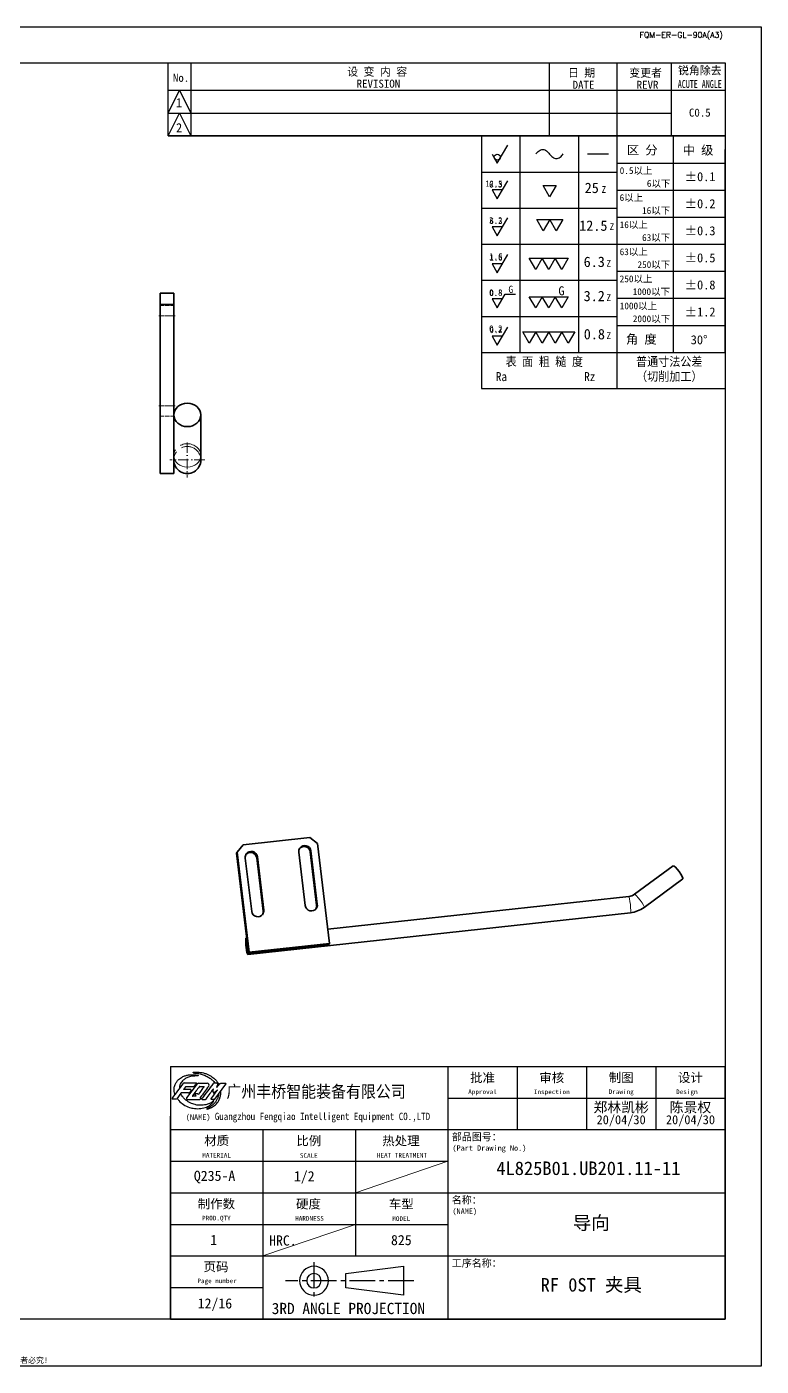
# Model space of a CAD drawing. Header units: millimetres. Extents: x -162325 to -83245, y 277409 to 326486.
# Drawn here: x -152029 to -151704, y 301268 to 301862 of the extents above; entities that cross this region are included whole.
import ezdxf
from ezdxf.enums import TextEntityAlignment as Align

# ---------------------------------------------------------------- set-up
doc = ezdxf.new("R2010")
doc.units = ezdxf.units.MM
for name, pattern in [('CENTER2', [28.575, 19.05, -3.175, 3.175, -3.175]), ('DASHDOT', [18.5, 12, -3, 0.5, -3]), ('DASHED', [15, 12, -3]), ('DASHED2', [9.525, 6.35, -3.175])]:
    doc.linetypes.add(name, pattern=pattern)
doc.layers.add('MARK', color=7, linetype='Continuous')
for name, color, linetype, lineweight in [('中心线', 2, 'CENTER2', 13), ('尺寸线', 3, 'Continuous', 13), ('文字', 1, 'Continuous', 13), ('细实线', 4, 'Continuous', 25), ('虚线', 2, 'DASHED2', 25)]:
    doc.layers.add(name, color=color, linetype=linetype, lineweight=lineweight)
doc.styles.add('CH-1', font='')
doc.styles.add('MX_NOTE_STANDARD', font='txt.shx', dxfattribs={"bigfont": 'extfont.shx'})
doc.styles.get("Standard").update_dxf_attribs({"font": 'txt', "bigfont": 'gbcbig.shx'})
doc.styles.get('CH-1').set_extended_font_data('SimSun')

# ---------------------------------------------------------------- blocks, each defined once
blk = doc.blocks.new('A$C2CD672AE')
for p, q in [((-218.5, -289), (-218.5, 8)), ((-218.5, 8), (201.5, 8)), ((201.5, 8), (201.5, -289)), ((-193.5, 0), (193.5, 0)), ((-193.5, -278.55), (-193.5, 0)), ((69.95, -16.21), (69.95, 0)), ((69.95, 0), (181.5, 0)), ((69.95, 0), (181.5, 0)), ((69.95, 0), (181.5, 0)), ((69.95, 0), (181.5, 0)), ((75.02, 0), (75.02, -16.21)), ((154.5, 0), (154.5, -16.21)), ((154.5, 0), (154.5, -16.21)), ((154.5, 0), (154.5, -16.21)), ((154.5, 0), (154.5, -16.21)), ((154.5, 0), (154.5, -16.21)), ((169.5, 0), (169.5, -16.21)), ((169.5, 0), (169.5, -16.21)), ((169.5, 0), (169.5, -16.21)), ((169.5, 0), (169.5, -16.21)), ((169.5, 0), (169.5, -16.21)), ((181.5, 0), (181.5, -16.21)), ((181.5, 0), (181.5, -16.21)), ((181.5, 0), (181.5, -16.21)), ((181.5, 0), (181.5, -16.21)), ((181.5, 0), (181.5, -16.21)), ((193.5, 0), (193.5, -278.55)), ((69.95, -11.14), (72.49, -6.07)), ((69.95, -6.07), (181.5, -6.07)), ((69.95, -6.07), (181.5, -6.07)), ((69.95, -6.07), (181.5, -6.07)), ((69.95, -6.07), (181.5, -6.07)), ((72.49, -6.07), (75.02, -11.14)), ((181.5, -6.07), (193.5, -6.07)), ((181.5, -6.07), (193.5, -6.07)), ((181.5, -6.07), (193.5, -6.07)), ((181.5, -6.07), (193.5, -6.07)), ((69.95, -16.21), (72.49, -11.14)), ((69.95, -11.14), (181.5, -11.14)), ((69.95, -11.14), (181.5, -11.14)), ((69.95, -11.14), (181.5, -11.14)), ((69.95, -11.14), (181.5, -11.14)), ((72.49, -11.14), (75.02, -16.21)), ((69.95, -16.21), (193.5, -16.21)), ((193.5, -16.21), (69.95, -16.21)), ((69.95, -16.21), (193.5, -16.21)), ((193.5, -278.55), (-193.5, -278.55)), ((201.5, -289), (-218.5, -289))]:
    blk.add_line(p, q)
at = {"style": 'CH-1'}
for s, height, p in [('No.', 1.775, (72.85, -3.33)), ('设 变 内 容', 1.775, (116.34, -1.91)), ('日 期', 1.775, (161.67, -2.16)), ('变更者', 1.775, (175.88, -2.16)), ('锐角除去', 1.775, (187.88, -1.63)), ('REVISION', 1.775, (116.61, -4.62)), ('DATE', 1.775, (162.09, -4.87)), ('REVR', 1.775, (176.3, -4.87)), ('1', 2.03, (72.4, -8.84)), ('C0.5', 1.775, (187.88, -11.03)), ('2', 2.03, (72.4, -14.39))]:
    blk.add_text(s, height=height, dxfattribs=at).set_placement(p, align=Align.MIDDLE)
at = {"style": 'CH-1', "width": 0.7}
blk.add_text('ACUTE ANGLE', height=1.7746, dxfattribs=at).set_placement((187.88, -4.69), align=Align.MIDDLE)
at = {"char_height": 1.25}
for s, insert, width, attachment_point in [('{\\Ftxt,@extfont2|c134;FQM-ER-GL-90A(A3)}', (183.75, 6), 39, 5), ('{\\fSimSun|b1|i0|c134|p2;此设计产权为广州丰桥智能装备有限公司所有，未经书面授权严禁用复制、拍照等方式向第三方泄露，违者必究!}', (0, -288.5), 387, 8)]:
    blk.add_mtext(s, dxfattribs=dict(at, insert=insert, width=width, attachment_point=attachment_point))
blk = doc.blocks.new('A$C32AF00EF')
for p, q in [((0, 0), (2.89, 5)), ((-1.44, 2.5), (0, 0))]:
    blk.add_line(p, q)
blk.add_circle((0, 1.67), 0.833)
blk = doc.blocks.new('A$C553B2148')
for p, q in [((1.44, 0), (-1.44, 0)), ((-1.44, 0), (0, -2.5)), ((0, -2.5), (2.89, 2.5))]:
    blk.add_line(p, q)
at = {"style": 'MX_NOTE_STANDARD'}
blk.add_attdef('12.5', text='', height=1.75, dxfattribs=at).set_placement((1.44, 0.28), align=Align.BOTTOM_RIGHT)
blk = doc.blocks.new('A$C1377093C')
for p, q in [((0, 0), (-1.44, 2.5)), ((-1.44, 2.5), (1.44, 2.5)), ((1.44, 2.5), (0, 0))]:
    blk.add_line(p, q)
blk = doc.blocks.new('A$C6D2D6B6B')
for p, q in [((0, 0), (-1.44, 2.5)), ((-1.44, 2.5), (1.44, 2.5)), ((1.44, 2.5), (0, 0)), ((1.44, 2.5), (4.33, 2.5)), ((2.89, 0), (1.44, 2.5)), ((4.33, 2.5), (2.89, 0))]:
    blk.add_line(p, q)
blk = doc.blocks.new('A$C62DD302B')
for p, q in [((-2.89, 0), (-4.33, 2.5)), ((-4.33, 2.5), (-1.44, 2.5)), ((-1.44, 2.5), (-2.89, 0)), ((-1.44, 2.5), (1.44, 2.5)), ((0, 0), (-1.44, 2.5)), ((1.44, 2.5), (0, 0)), ((2.89, 0), (1.44, 2.5)), ((1.44, 2.5), (4.33, 2.5)), ((4.33, 2.5), (2.89, 0))]:
    blk.add_line(p, q)
blk = doc.blocks.new('A$C077E39D2')
for p, q in [((-4.33, -2.5), (-5.77, 0)), ((-5.77, 0), (-2.89, 0)), ((-2.89, 0), (-4.33, -2.5)), ((-2.89, 0), (0, 0)), ((-1.44, -2.5), (-2.89, 0)), ((0, 0), (-1.44, -2.5)), ((1.44, -2.5), (0, 0)), ((0, 0), (2.89, 0)), ((2.89, 0), (1.44, -2.5)), ((4.33, -2.5), (2.89, 0)), ((2.89, 0), (5.77, 0)), ((5.77, 0), (4.33, -2.5))]:
    blk.add_line(p, q)
blk = doc.blocks.new('A$C09D43E00')
for p, q in [((0, 0), (1.78, 3.08)), ((1.78, 3.08), (4.07, 3.08)), ((1.15, 2), (-1.15, 2)), ((-1.15, 2), (0, 0))]:
    blk.add_line(p, q)
at = {"style": 'MX_NOTE_STANDARD'}
blk.add_attdef('12.5', text='', height=1.4, dxfattribs=at).set_placement((1.15, 2.22), align=Align.BOTTOM_RIGHT)
at = {"layer": '细实线', "color": 0, "style": 'CH-1'}
blk.add_text('G', height=1.6, dxfattribs=at).set_placement((2.47, 3.33))
blk = doc.blocks.new('A$C339E5D7D')
for p, q in [((-2.89, 0), (-4.33, 2.5)), ((-4.33, 2.5), (-1.44, 2.5)), ((-1.44, 2.5), (-2.89, 0)), ((-1.44, 2.5), (1.44, 2.5)), ((0, 0), (-1.44, 2.5)), ((1.44, 2.5), (0, 0)), ((2.89, 0), (1.44, 2.5)), ((1.44, 2.5), (4.33, 2.5)), ((4.33, 2.5), (2.89, 0))]:
    blk.add_line(p, q)
at = {"layer": '细实线', "color": 0, "style": 'CH-1'}
blk.add_text('G', height=2, dxfattribs=at).set_placement((2.13, 2.81))
blk = doc.blocks.new('54')
for p, q in [((5360.79, 6053.19), (5468.79, 6053.19)), ((5468.79, 6047.19), (5468.79, 5957.19)), ((5468.79, 6047.19), (5468.79, 5957.19)), ((5468.79, 5957.19), (5468.79, 6047.19)), ((5468.79, 6047.19), (5468.79, 5957.19)), ((5468.79, 6047.19), (5468.79, 5957.19)), ((5468.79, 6047.19), (5468.79, 5957.19)), ((5468.79, 6047.19), (5468.79, 5957.19)), ((5468.79, 6047.19), (5468.79, 5957.19)), ((5468.79, 6047.19), (5468.79, 5957.19)), ((5468.79, 5957.19), (5468.79, 6047.19)), ((5468.79, 6047.19), (5468.79, 5957.19)), ((5468.79, 6047.19), (5468.79, 5957.19)), ((5468.79, 6047.19), (5468.79, 5957.19)), ((5468.79, 6047.19), (5468.79, 5957.19))]:
    blk.add_line(p, q)
at = {"layer": '细实线', "color": 0, "linetype": 'Continuous'}
for p, q in [((5360.79, 6053.19), (5360.79, 5941.19)), ((5377.79, 6053.19), (5377.79, 5957.19)), ((5403.79, 6053.19), (5403.79, 5957.19)), ((5420.79, 6053.19), (5420.79, 5941.19)), ((5445.79, 6053.19), (5445.79, 5957.19)), ((5468.79, 6053.19), (5468.79, 5941.19)), ((5468.79, 6047.19), (5468.79, 5957.19)), ((5468.79, 6047.19), (5468.79, 5957.19)), ((5468.79, 6047.19), (5468.79, 5957.19)), ((5407.7, 6045.29), (5417.04, 6045.29)), ((5420.79, 6041.19), (5468.79, 6041.19)), ((5360.79, 6037.19), (5420.79, 6037.19)), ((5420.79, 6029.19), (5468.79, 6029.19)), ((5360.79, 6021.19), (5420.79, 6021.19)), ((5420.79, 6017.19), (5468.79, 6017.19)), ((5360.79, 6005.19), (5420.79, 6005.19)), ((5420.79, 6005.19), (5468.79, 6005.19)), ((5360.79, 5989.19), (5420.79, 5989.19)), ((5420.79, 5993.19), (5468.79, 5993.19)), ((5420.79, 5981.19), (5468.79, 5981.19)), ((5360.79, 5973.19), (5420.79, 5973.19)), ((5420.79, 5969.19), (5468.79, 5969.19)), ((5360.79, 5957.19), (5468.79, 5957.19)), ((5360.79, 5957.19), (5468.79, 5957.19)), ((5360.79, 5941.19), (5468.79, 5941.19))]:
    blk.add_line(p, q, dxfattribs=at)
at = {"layer": '细实线', "color": 0, "linetype": 'Continuous', "start_tangent": (0.606347, 0.7952), "end_tangent": (0.584547, 0.81136)}
blk.add_spline([(5384.88, 6045.23), (5386.3, 6046.61), (5387.98, 6047.24), (5389.51, 6046.59), (5390.93, 6045.19), (5392.37, 6043.78), (5393.91, 6043.13), (5395.61, 6043.82), (5397.01, 6045.27)], degree=3, dxfattribs=at)
for name, p, xscale, yscale, zscale in [('A$C32AF00EF', (5367.73, 6041.13), 1.600000000000364, 1.600000000000364, 1.600000000000364), ('A$C1377093C', (5390.94, 6026.26), 2, 2, 2), ('A$C6D2D6B6B', (5388.15, 6011.08), 2, 2, 2), ('A$C62DD302B', (5390.57, 5993.94), 2, 2, 2), ('A$C077E39D2', (5390.57, 5966.26), 2, 2, 2)]:
    blk.add_blockref(name, p, dxfattribs=dict(xscale=xscale, yscale=yscale, zscale=zscale))
ref = blk.add_blockref('A$C553B2148', (5367.73, 6029.35), dxfattribs=dict(xscale=1.600000000000364, yscale=1.600000000000364, zscale=1.600000000000364))
ref.add_attrib('12.5', '12.5', dxfattribs={"height": 2.8, "style": 'CH-1'}).set_placement((5370.04, 6029.8), align=Align.BOTTOM_RIGHT)
ref = blk.add_blockref('A$C553B2148', (5367.73, 6012.86), dxfattribs=dict(xscale=1.600000000000364, yscale=1.600000000000364, zscale=1.600000000000364))
ref.add_attrib('12.5', '6.3', dxfattribs={"height": 2.8, "style": 'CH-1'}).set_placement((5370.04, 6013.31), align=Align.BOTTOM_RIGHT)
ref = blk.add_blockref('A$C553B2148', (5367.73, 5996.56), dxfattribs=dict(xscale=1.600000000000364, yscale=1.600000000000364, zscale=1.600000000000364))
ref.add_attrib('12.5', '1.6', dxfattribs={"height": 2.8, "style": 'CH-1'}).set_placement((5370.04, 5997.01), align=Align.BOTTOM_RIGHT)
at = {"lineweight": 35}
ref = blk.add_blockref('A$C09D43E00', (5367.73, 5976.92), dxfattribs=dict(at, xscale=2, yscale=2, zscale=2))
ref.add_attrib('12.5', '0.8', dxfattribs={"height": 2.8, "style": 'CH-1'}).set_placement((5370.04, 5981.37), align=Align.BOTTOM_RIGHT)
at = {"lineweight": 35, "xscale": 2, "yscale": 2, "zscale": 2}
blk.add_blockref('A$C339E5D7D', (5390.57, 5976.92), dxfattribs=at)
ref = blk.add_blockref('A$C553B2148', (5367.73, 5964.47), dxfattribs=dict(xscale=1.600000000000364, yscale=1.600000000000364, zscale=1.600000000000364))
ref.add_attrib('12.5', '0.2', dxfattribs={"height": 2.8, "style": 'CH-1'}).set_placement((5370.04, 5964.92), align=Align.BOTTOM_RIGHT)
at = {"style": 'CH-1', "width": 0.9}
for s, p in [('表 面 粗 糙 度', (5388.59, 5953.25)), ('普通寸法公差', (5444.02, 5953.25)), ('Ra              Rz', (5389.17, 5946.45)), ('（切削加工）', (5444.02, 5946.67))]:
    blk.add_text(s, height=4, dxfattribs=at).set_placement(p, align=Align.MIDDLE)
at = {"layer": '细实线', "color": 0, "style": 'CH-1'}
for s, height, p in [('区 分', 4, (5432.03, 6046.97)), ('中 级', 4, (5456.79, 6046.97)), ('0.5以上', 3, (5429.3, 6037.89)), ('6以下', 3, (5439.3, 6032.14)), ('6以上', 3, (5427.22, 6025.89)), ('16以下', 3, (5438.2, 6020.14)), ('16以上', 3, (5428.26, 6013.89)), ('63以下', 3, (5438.2, 6008.14)), ('63以上', 3, (5428.26, 6001.89)), ('250以下', 3, (5437.19, 5996.14)), ('250以上', 3, (5429.3, 5989.89)), ('1000以下', 3, (5436.08, 5984.14)), ('1000以上', 3, (5430.33, 5977.89)), ('2000以下', 3, (5436.13, 5972.14)), ('角 度', 4, (5431.63, 5963.15))]:
    blk.add_text(s, height=height, dxfattribs=at).set_placement(p, align=Align.MIDDLE)
for s, height, p in [('%%P0.1', 4, (5450.91, 6033.15)), ('6.3', 2.944, (5364.07, 6030.28)), ('25', 4.6, (5406.51, 6027.88)), ('Z', 3, (5414, 6027.96)), ('%%P0.2', 4, (5450.91, 6021.15)), ('3.2', 2.944, (5364.07, 6014.28)), ('12.5', 4.6, (5404.08, 6011.13)), ('Z', 3, (5417.58, 6011.47)), ('%%P0.3', 4, (5450.91, 6009.15)), ('1.6', 2.944, (5364.07, 5998.28)), ('6.3', 4.6, (5406.05, 5995.09)), ('%%P0.5', 4, (5450.91, 5997.15)), ('Z', 3, (5416.15, 5995.17)), ('%%P0.8', 4, (5450.91, 5985.15)), ('0.8', 2.944, (5364.07, 5982.28)), ('3.2', 4.6, (5406.05, 5979.93)), ('Z', 3, (5416.15, 5980.01)), ('%%P1.2', 4, (5450.91, 5973.15)), ('0.2', 2.944, (5364.07, 5966.28)), ('0.8', 4.6, (5406.1, 5963)), ('Z', 3, (5416.15, 5963.08)), ('30°', 4, (5453.55, 5960.81))]:
    blk.add_text(s, height=height, dxfattribs=at).set_placement(p)
blk = doc.blocks.new('A$C34C2392C')
at = {"linetype": 'CENTER2', "ltscale": 0.3}
for p, q in [((-5.53, 4.13), (-5.53, -4.13)), ((16.64, 0), (-11.88, 0))]:
    blk.add_line(p, q, dxfattribs=at)
for p, q in [((1.54, 1.6), (14.34, 3.2)), ((14.34, 3.2), (14.34, -3.2)), ((1.54, -1.6), (1.54, 1.6)), ((14.34, -3.2), (1.54, -1.6))]:
    blk.add_line(p, q)
for radius in [3.2, 1.6]:
    blk.add_arc((-5.53, 0), radius, 0, 359.9894)
blk = doc.blocks.new('A$C67844AE1')
for p, q in [((-492, 112), (0, 112)), ((-246, 112), (-246, -112)), ((-184.5, 112), (-184.5, 56)), ((-123, 112), (-123, 56)), ((-61.5, 112), (-61.5, 56)), ((0, -112), (0, 112)), ((-246, 84), (0, 84)), ((-492, 68), (-492, -112)), ((-492, 68), (-492, -112)), ((-492, -112), (-492, 68)), ((-492, 68), (-492, -112)), ((-492, 68), (-492, -112)), ((-492, 68), (-492, -112)), ((-492, 68), (-492, -112)), ((-492, 68), (-492, -112)), ((-492, 68), (-492, -112)), ((-492, -112), (-492, 68)), ((-492, 68), (-492, -112)), ((-492, 68), (-492, -112)), ((-492, 68), (-492, -112)), ((-492, 68), (-492, -112)), ((-492, 56), (0, 56)), ((-410, 56), (-410, -112)), ((-328, 56), (-328, -56)), ((-492, 28), (-246, 28)), ((-492, 0), (0, 0)), ((-492, -28), (-246, -28)), ((-492, -56), (0, -56)), ((-492, -84), (-410, -84)), ((-492, -112), (0, -112))]:
    blk.add_line(p, q)
at = {"color": 4, "ltscale": 0.5}
for p, q in [((-468.4, 96.5), (-477.7, 84.1)), ((-467.1, 97.2), (-459.4, 97.2)), ((-451, 97.2), (-453.6, 97.2)), ((-452.7, 83.1), (-442.9, 96.3)), ((-447.5, 97.2), (-443.3, 97.2)), ((-482.7, 88.4), (-486.5, 83.4)), ((-478.7, 93.9), (-480.4, 91.7)), ((-473.8, 90.8), (-475.1, 88.9)), ((-469.3, 85.8), (-472.6, 85.8)), ((-469.2, 85.9), (-470.1, 87.3)), ((-467.8, 87.8), (-469.9, 87.8)), ((-467.8, 87.8), (-467.4, 87.1)), ((-487, 83.1), (-490.1, 83.1)), ((-477, 82.8), (-466, 82.8)), ((-463.8, 82.8), (-461.4, 82.8))]:
    blk.add_line(p, q, dxfattribs=at)
for centre, radius, start, end in [((-480, 96.4), 1.09, 90, 143.2146), ((-469.2, 97.2), 0.219, 322.847, 90), ((-467.1, 95.6), 1.64, 90, 143.1791), ((-459.4, 95.6), 1.64, 323.504, 90), ((-453.6, 96.7), 0.547, 90, 142.7605), ((-443.3, 96.6), 0.547, 323.5154, 90), ((-490.1, 83.7), 0.547, 143.2146, 270), ((-487, 83.7), 0.547, 270, 322.7804), ((-482.3, 88.1), 0.547, 90, 142.7804), ((-480.4, 91.7), 0.0547, 142.9576, 270), ((-478.7, 93.9), 0.0547, 90, 142.9576), ((-477, 83.6), 0.821, 143.1791, 270), ((-472.6, 85.8), 0.0547, 143.2802, 270), ((-471.7, 94.5), 0.547, 270, 322.847), ((-469.3, 85.8), 0.0547, 270, 30.8735), ((-467.4, 87.1), 0.0547, 209.8404, 323.8117), ((-466.4, 94.1), 0.0547, 90, 143.2802), ((-463.8, 83.4), 0.547, 142.7605, 270), ((-462.2, 94.1), 0.0547, 323.8117, 90), ((-455.8, 83.1), 0.274, 143.387, 270), ((-454.1, 91.8), 0.137, 354.5829, 143.4402), ((-450.5, 90.9), 0.137, 323.3038, 127.2693), ((-461.4, 83.6), 0.821, 270, 323.3415), ((-453.1, 83.4), 0.547, 270, 323.5154)]:
    blk.add_arc(centre, radius, start, end, dxfattribs=at)
at = {"color": 3, "ltscale": 0.5}
for points, knots in [([(-471.9, 106.8), (-471.9, 106.8), (-471.9, 106.9), (-471.1, 106.9), (-470.1, 107), (-468.3, 106.9), (-466.3, 106.9), (-463.9, 106.7), (-461.4, 105.9), (-458.9, 105.1), (-456.8, 104), (-455, 102.8), (-453.4, 101.6), (-451.6, 99.9), (-450.3, 98.1), (-449.4, 96.7), (-449.1, 95.9), (-449, 95.7)], [0, 0, 0, 0, 0.013513, 0.041806, 0.340693, 0.661167, 1.001786, 1.450195, 1.93793, 2.441413, 2.919246, 3.201062, 3.624217, 4.053268, 4.510623, 4.853859, 4.962074, 4.962074, 4.962074, 4.962074]), ([(-488, 87.4), (-488.3, 88.2), (-488.6, 89.5), (-488.8, 91.4), (-488.7, 93), (-488.5, 94.5), (-488, 95.9), (-487.3, 97.3), (-486.5, 98.5), (-485.6, 99.9), (-484.1, 101.2), (-482.1, 102.5), (-479.6, 103.7), (-476.6, 104.5), (-473.5, 104.7), (-470.8, 104.7), (-469, 104.5), (-468.1, 104.3), (-467.6, 104.2), (-467.4, 104.1), (-467.4, 103.8), (-467.5, 103.6), (-467.7, 103.6), (-467.8, 103.6)], [0.033361, 0.033361, 0.033361, 0.033361, 0.471833, 0.793856, 1.06763, 1.327784, 1.632518, 1.904259, 2.171672, 2.434164, 2.811787, 3.221221, 3.771763, 4.287691, 4.918993, 5.487196, 5.736969, 5.935719, 6.004988, 6.011363, 6.068145, 6.111246, 6.151841, 6.151841, 6.151841, 6.151841]), ([(-467.8, 103.6), (-468.7, 103.6), (-471.1, 103.6), (-474.8, 103.2), (-478.3, 101.8), (-481.1, 99.8), (-483, 97.3), (-484, 94.8), (-484, 93.4), (-483.9, 92.9)], [0, 0, 0, 0, 0.511401, 1.333961, 2.006207, 2.544799, 3.201133, 3.690752, 3.982461, 3.982461, 3.982461, 3.982461]), ([(-486.1, 83.9), (-485.6, 83.2), (-484.1, 81), (-480.4, 78), (-475.7, 75.7), (-470.4, 74.5), (-465.2, 74.6), (-460.4, 75.6), (-456.8, 77.7), (-454.7, 79.8), (-453.7, 81.1), (-453.4, 81.9), (-453.8, 82), (-453.8, 81.9), (-453.9, 81.8)], [0.008574, 0.008574, 0.008574, 0.008574, 0.511088, 1.461558, 2.551285, 3.372869, 4.408758, 5.360341, 6.07413, 6.646139, 6.965728, 7.014048, 7.055407, 7.097199, 7.097199, 7.097199, 7.097199]), ([(-453.9, 81.8), (-454.2, 81.5), (-455.1, 80.3), (-457.5, 79.1), (-460.3, 78.2), (-463.1, 77.6), (-465.7, 77.6), (-468.2, 77.7), (-470.3, 78.3), (-472.4, 78.9), (-474.6, 79.8), (-476.8, 81.1), (-479, 82.6), (-480.7, 84.6), (-482.1, 86.3), (-482.8, 87.5), (-483, 88)], [0, 0, 0, 0, 0.227272, 0.804496, 1.430419, 1.862632, 2.367125, 2.88024, 3.204387, 3.579335, 4.036384, 4.516387, 4.985288, 5.507707, 5.907232, 6.223175, 6.223175, 6.223175, 6.223175]), ([(-449.4, 87.5), (-449.5, 86.9), (-449.6, 86.1), (-449.9, 84.8), (-450.4, 83.8), (-450.8, 82.6), (-451.5, 81.6), (-452.2, 80.2), (-453.2, 79.2), (-454.3, 78), (-455.6, 77.1), (-457, 76.1), (-458.4, 75.4), (-459.2, 74.9), (-459.9, 74.7), (-459.9, 74.2), (-459.7, 74.2), (-459.5, 74.2)], [0.004933, 0.004933, 0.004933, 0.004933, 0.333622, 0.498315, 0.724349, 0.934741, 1.17012, 1.401267, 1.780901, 1.94954, 2.292483, 2.648069, 2.865789, 3.139575, 3.199954, 3.253921, 3.331828, 3.331828, 3.331828, 3.331828]), ([(-459.5, 74.2), (-459.1, 74.3), (-457.8, 74.6), (-455.9, 75.5), (-453.8, 76.8), (-452, 78), (-450.5, 79.8), (-449.2, 81.6), (-448.2, 83.9), (-447.3, 86.8), (-447.3, 89.1), (-447.3, 90.4)], [0, 0, 0, 0, 0.196818, 0.752706, 1.133972, 1.558354, 1.94217, 2.414014, 2.774875, 3.316286, 4.02771, 4.02771, 4.02771, 4.02771])]:
    blk.add_open_spline(points, degree=3, knots=knots, dxfattribs=at)
at = {"color": 4, "ltscale": 0.5}
for points, knots in [([(-480.8, 97), (-480.9, 96.9), (-481, 96.8), (-481.1, 96.7), (-484.3, 92.4), (-487.4, 88.2), (-490.6, 84)], [-0.084236, -0.084236, -0.084236, -0.084236, 0, 0, 0, 2.885251, 2.885251, 2.885251, 2.885251]), ([(-480, 97.5), (-479.8, 97.5), (-479.7, 97.5), (-479.5, 97.5), (-479.5, 97.5), (-479.5, 97.5), (-479.5, 97.5), (-476.4, 97.5), (-473.2, 97.5), (-470.1, 97.5), (-470.1, 97.5), (-470.1, 97.5), (-470.1, 97.5), (-469.8, 97.5), (-469.5, 97.5), (-469.2, 97.5)], [-0.077734, -0.077734, -0.077734, -0.077734, 0, 0, 0, 0, 0, 0, 1.729211, 1.729211, 1.729211, 1.729211, 1.729211, 1.729211, 1.885805, 1.885805, 1.885805, 1.885805]), ([(-469, 97.1), (-469.2, 96.9), (-469.4, 96.7), (-469.5, 96.5), (-469.5, 96.5), (-469.5, 96.5), (-469.5, 96.5), (-470, 95.8), (-470.6, 95.1), (-471.1, 94.4), (-471.1, 94.4), (-471.1, 94.4), (-471.1, 94.4), (-471.2, 94.3), (-471.2, 94.3), (-471.3, 94.2)], [-0.1423966, -0.1423966, -0.1423966, -0.1423966, 0, 0, 0, 0, 0, 0, 0.4822707, 0.4822707, 0.4822707, 0.4822707, 0.4822707, 0.4822707, 0.529029, 0.529029, 0.529029, 0.529029]), ([(-454.1, 97), (-454.2, 96.8), (-454.4, 96.6), (-454.5, 96.4), (-457.7, 92.2), (-460.8, 88.1), (-464, 84), (-464, 83.9), (-464.1, 83.8), (-464.2, 83.7)], [-0.140102, -0.140102, -0.140102, -0.140102, 0, 0, 0, 2.844058, 2.844058, 2.844058, 2.913465, 2.913465, 2.913465, 2.913465]), ([(-451, 97.2), (-451, 97.2), (-450.8, 97.2), (-450.4, 97), (-450.2, 96.5), (-450.3, 95.9), (-450.5, 95.2), (-450.8, 94.5), (-451, 94), (-451.1, 93.7), (-451.1, 93.6), (-451, 93.6), (-450.8, 93.6), (-450.5, 94), (-450, 94.6), (-449.2, 95.5), (-448.6, 96.3), (-448, 96.8), (-447.7, 97.1), (-447.5, 97.2)], [0, 0, 0, 0, 0.047379, 0.11361, 0.198731, 0.32589, 0.467244, 0.599055, 0.733672, 0.758899, 0.77069, 0.790267, 0.820293, 0.867992, 1.054564, 1.278066, 1.476304, 1.62487, 1.711224, 1.711224, 1.711224, 1.711224]), ([(-471.7, 94), (-471.7, 94), (-471.7, 94), (-471.8, 94), (-471.8, 94), (-471.8, 94), (-471.8, 94), (-474.1, 94), (-476.4, 94), (-478.7, 94)], [-0.012966, -0.012966, -0.012966, -0.012966, 0, 0, 0, 0, 0, 0, 1.257183, 1.257183, 1.257183, 1.257183]), ([(-469.9, 87.8), (-470, 87.8), (-470, 87.8), (-470.1, 87.7), (-470.2, 87.7), (-470.2, 87.6), (-470.2, 87.5), (-470.1, 87.4), (-470.1, 87.3), (-470.1, 87.3)], [0, 0, 0, 0, 0.0189462, 0.0330559, 0.0436533, 0.0575788, 0.0766083, 0.0956988, 0.1082528, 0.1082528, 0.1082528, 0.1082528]), ([(-456, 83.3), (-455.9, 83.5), (-455.7, 83.7), (-455.6, 83.9), (-455.6, 83.9), (-455.6, 83.9), (-455.6, 83.9), (-453.8, 86.2), (-452.1, 88.5), (-450.4, 90.9)], [-0.132838, -0.132838, -0.132838, -0.132838, 0, 0, 0, 0, 0, 0, 1.591518, 1.591518, 1.591518, 1.591518])]:
    blk.add_open_spline(points, degree=3, knots=knots, dxfattribs=at)
at = {"color": 3, "ltscale": 0.5}
blk.add_spline([(-471.9, 106.8), (-471.8, 106.5), (-471.3, 106.3), (-470, 106.2), (-468.7, 106), (-466.8, 105.7), (-464.7, 105.2), (-462.9, 104.7), (-461.1, 104), (-459.4, 103.1), (-457.9, 102.2), (-455.3, 100.3), (-454.1, 99.3), (-453.6, 98.7), (-452.3, 97.2)], degree=3, dxfattribs=at)
at = {"color": 4, "ltscale": 0.5}
for points in [[(-476, 88.6), (-478.1, 88.6), (-480.2, 88.6), (-482.3, 88.6)], [(-474.4, 91.6), (-476.4, 91.6), (-478.4, 91.6), (-480.4, 91.6)], [(-466.4, 94.2), (-468.5, 91.4), (-470.5, 88.6), (-472.6, 85.9)], [(-462.2, 94.1), (-463.9, 91.8), (-465.6, 89.4), (-467.3, 87.1)], [(-466.4, 94.2), (-465, 94.2), (-463.6, 94.2), (-462.2, 94.2)], [(-458.1, 94.6), (-460.6, 91.2), (-463.1, 87.8), (-465.6, 84.4)], [(-454.2, 91.9), (-456, 89.4), (-457.9, 86.9), (-460.7, 83.1)], [(-454.1, 89.6), (-454.1, 90.3), (-454, 91.1), (-453.9, 91.8)], [(-453.1, 89.1), (-452.3, 89.7), (-451.4, 90.4), (-450.6, 91.1)], [(-455.8, 82.9), (-454.9, 82.9), (-454, 82.9), (-453.1, 82.9)]]:
    blk.add_open_spline(points, degree=3, dxfattribs=at)
for points in [[(-476, 88.6), (-475.6, 88.6), (-475.4, 88.7), (-475.3, 88.7), (-475.1, 88.9)], [(-473.8, 90.8), (-473.7, 91), (-473.7, 91.2), (-473.8, 91.4), (-474, 91.5), (-474.2, 91.6), (-474.4, 91.6)], [(-465.6, 84.4), (-465.6, 84.3), (-465.6, 84.2), (-465.5, 84), (-465.4, 83.8), (-465.2, 83.4), (-465.1, 83.3), (-465.1, 83.1), (-465.4, 83), (-465.7, 82.9), (-466, 82.8)], [(-454.1, 89.6), (-454.2, 89.2), (-454.1, 89), (-454, 88.8), (-453.8, 88.8), (-453.6, 88.8), (-453.4, 88.9), (-453.1, 89.1)]]:
    blk.add_spline(points, degree=3, dxfattribs=at)
at = {"layer": '细实线', "color": 0, "linetype": 'Continuous'}
for p, q in [((-492, 112), (-492, 56)), ((-492, 68), (-492, -112)), ((-492, 68), (-492, -112)), ((-492, 68), (-492, -112))]:
    blk.add_line(p, q, dxfattribs=at)
at = {"lineweight": 35, "xscale": 4, "yscale": 4, "zscale": 4}
blk.add_blockref('A$C34C2392C', (-342.6, -78), dxfattribs=at)
at = {"style": 'CH-1'}
for s, height, p in [('批准', 8.11, (-215.2, 102.3)), ('审核', 8.11, (-153.8, 102.3)), ('制图', 8.11, (-92.2, 102.3)), ('设计', 8.11, (-30.8, 102.3)), ('Approval', 4.06, (-215.2, 89.1)), ('Inspection', 4.06, (-153.8, 89.1)), ('Drawing', 4.06, (-92.2, 89.1)), ('Design  ', 4.06, (-30.8, 89.1)), ('比例', 8.11, (-369.3, 46.3)), ('MATERIAL', 4.06, (-451.1, 33.3)), ('SCALE', 4.06, (-369.3, 33.1)), ('制作数', 8.11, (-451.3, -9.7)), ('车型', 8.11, (-287.3, -9.7)), ('PROD.QTY', 4.06, (-451.3, -22.9)), ('MODEL', 4.06, (-287.3, -22.9)), ('3RD ANGLE PROJECTION', 10, (-334.2, -102.6))]:
    blk.add_text(s, height=height, dxfattribs=at).set_placement(p, align=Align.MIDDLE)
at = {"lineweight": 35, "style": 'CH-1'}
for s, height, p in [('(NAME)', 4.87, (-478.4, 64.7)), ('部品图号：', 6.49, (-242.5, 46.4)), ('(Part Drawing No.)', 4.868, (-241.9, 37.3)), ('名称：', 6.49, (-242.5, -9.6)), ('(NAME)', 4.87, (-241.9, -18.7)), ('工序名称：', 6.49, (-242.5, -65.6))]:
    blk.add_text(s, height=height, dxfattribs=at).set_placement(p)
at = {"style": 'CH-1'}
blk.add_text('材质', height=8.11, dxfattribs=at).set_placement((-462.1, 42.2))
at = {"lineweight": 35, "style": 'CH-1'}
for s, height, p in [('热处理', 8.11, (-287.6, 46.3)), ('HEAT TREATMENT', 4.055, (-286.7, 33.3)), ('硬度', 8.11, (-369.6, -9.7)), ('HARDNESS', 4.06, (-368.7, -22.7)), ('HRC.', 9, (-392.3, -42.3, -1000.3)), ('页码', 8.11, (-451.6, -65.7)), ('Page number', 4.055, (-450.7, -78.7))]:
    blk.add_text(s, height=height, dxfattribs=at).set_placement(p, align=Align.MIDDLE)
at = {"layer": 'MARK', "style": 'CH-1', "width": 0.9}
blk.add_text('广州丰桥智能装备有限公司', height=10.8, dxfattribs=at).set_placement((-442.4, 84.4))
at = {"layer": 'MARK', "insert": (-452.7, 71), "char_height": 6.5, "width": 556.951, "attachment_point": 1, "style": 'CH-1'}
blk.add_mtext('{\\W0.9;Guangzhou Fengqiao Intelligent Equipment CO.,LTD}', dxfattribs=at)
blk = doc.blocks.new('1：1横')
blk.add_blockref('A$C2CD672AE', (-8412.44, 515.87))
for name, p, xscale, yscale, zscale in [('54', (-10953.34, -2526.94), 0.5, 0.5, 0.5), ('A$C67844AE1', (-8218.94, 265.32), 0.25, 0.25, 0.25)]:
    blk.add_blockref(name, p, dxfattribs=dict(xscale=xscale, yscale=yscale, zscale=zscale))

msp = doc.modelspace()

# ---------------------------------------------------------------- linework, layer by layer
at = {"color": 7, "lineweight": 35}
for p, q in [((-151970.158, 301743.386), (-151964.158, 301743.386)), ((-151970.158, 301738.386), (-151970.158, 301743.386)), ((-151964.158, 301738.386), (-151964.158, 301743.386)), ((-151970.158, 301738.386), (-151964.158, 301738.386)), ((-151970.158, 301663.386), (-151970.158, 301738.386)), ((-151964.158, 301689.426), (-151964.158, 301738.386)), ((-151964.158, 301671.395), (-151964.158, 301689.386)), ((-151952.158, 301671.395), (-151952.158, 301689.386)), ((-151964.158, 301671.395), (-151964.158, 301669.386)), ((-151964.158, 301663.386), (-151964.158, 301669.342)), ((-151952.158, 301671.395), (-151952.158, 301669.386)), ((-151970.158, 301663.386), (-151964.158, 301663.386)), ((-151933.426, 301498.737), (-151936.037, 301495.455)), ((-151933.426, 301498.737), (-151903.748, 301501.967)), ((-151900.424, 301499.331), (-151903.748, 301501.967)), ((-151895.079, 301454.947), (-151900.424, 301499.331)), ((-151936.037, 301495.455), (-151936.344, 301495.006)), ((-151936.344, 301495.006), (-151930.999, 301450.621)), ((-151936.037, 301495.455), (-151930.692, 301451.071)), ((-151932.416, 301492.851), (-151929.565, 301469.18)), ((-151924.53, 301469.312), (-151927.381, 301492.983)), ((-151924.223, 301469.761), (-151927.074, 301493.433)), ((-151908.674, 301495.435), (-151905.823, 301471.764)), ((-151900.788, 301471.896), (-151903.639, 301495.567)), ((-151900.481, 301472.345), (-151903.332, 301496.017)), ((-151742.601, 301489.429), (-151759.814, 301476.77)), ((-151738.335, 301483.629), (-151755.548, 301470.969)), ((-151762.379, 301475.775), (-151895.838, 301461.25)), ((-151761.6, 301468.617), (-151931.344, 301450.144)), ((-151931.808, 301457.336), (-151932.123, 301457.301)), ((-151895.386, 301454.497), (-151930.999, 301450.621)), ((-151930.692, 301451.071), (-151930.999, 301450.621)), ((-151895.079, 301454.947), (-151930.692, 301451.071)), ((-151895.079, 301454.947), (-151895.386, 301454.497))]:
    msp.add_line(p, q, dxfattribs=at)
at = {"color": 7, "lineweight": 13}
for p, q in [((-151927.381, 301492.983), (-151927.074, 301493.433)), ((-151903.639, 301495.567), (-151903.332, 301496.017)), ((-151924.53, 301469.312), (-151924.223, 301469.761)), ((-151900.788, 301471.896), (-151900.481, 301472.345))]:
    msp.add_line(p, q, dxfattribs=at)
at = {"color": 7, "lineweight": 35}
for centre, radius, start, end in [((-151958.158, 301669.386), 6, 179.999995, 0), ((-151762.943, 301481.038), 5.293, 276.12499, 306.253829), ((-151762.943, 301481.038), 12.493, 276.174639, 306.299349)]:
    msp.add_arc(centre, radius, start, end, dxfattribs=at)
for centre, major_axis, ratio, start_param, end_param in [((-151958.158, 301689.386), (-6, 0), 0.8660254, 3.1415927, 6.2831853), ((-151958.158, 301689.386), (-6, 0), 0.8660254, 0, 3.1415926), ((-151906.003, 301495.726), (-2.23, 1.523), 0.9885, 0.0000779, 0.7133035), ((-151906.31, 301495.276), (-2.23, 1.523), 0.9885, 3.8548961, 6.1810391), ((-151906.003, 301495.726), (-2.23, 1.523), 0.9885, 3.8548961, 6.2832633), ((-151929.745, 301493.142), (-2.23, 1.523), 0.9885, 0.0000779, 0.7133035), ((-151930.052, 301492.693), (-2.23, 1.523), 0.9885, 3.8548961, 6.1810391), ((-151929.745, 301493.142), (-2.23, 1.523), 0.9885, 3.8548961, 6.2832633), ((-151740.468, 301486.529), (-2.133, 2.9), 0.1428697, 3.1415927, 6.2831853), ((-151926.895, 301469.471), (-2.23, 1.523), 0.9885, 0.7133035, 3.1416706), ((-151927.202, 301469.021), (-2.23, 1.523), 0.9885, 3.2437652, 3.8548961), ((-151926.895, 301469.471), (-2.23, 1.523), 0.9885, 3.1416706, 3.8548961), ((-151903.152, 301472.054), (-2.23, 1.523), 0.9885, 0.7133035, 3.1416706), ((-151903.459, 301471.605), (-2.23, 1.523), 0.9885, 3.2437652, 3.8548961), ((-151903.152, 301472.054), (-2.23, 1.523), 0.9885, 3.1416706, 3.8548961), ((-151931.733, 301453.723), (-0.389, 3.579), 0.0989493, 0.000053, 1.6859688), ((-151931.733, 301453.723), (-0.389, 3.579), 0.0989493, 3.1416457, 6.2832383), ((-151931.733, 301453.723), (-0.389, 3.579), 0.0989493, 1.6859688, 3.1416457)]:
    msp.add_ellipse(centre, major_axis=major_axis, ratio=ratio, start_param=start_param, end_param=end_param, dxfattribs=at)
at = {"color": 7, "lineweight": 13}
for centre, major_axis, ratio, start_param, end_param in [((-151958.158, 301671.395), (-6, 0), 0.8660254, 0, 3.1415926), ((-151761.99, 301472.196), (-0.389, 3.579), 0.0989493, 3.1416457, 6.2832383), ((-151757.681, 301473.87), (-2.133, 2.9), 0.1428697, 3.1415927, 6.2831853)]:
    msp.add_ellipse(centre, major_axis=major_axis, ratio=ratio, start_param=start_param, end_param=end_param, dxfattribs=at)
at = {"layer": '中心线', "linetype": 'DASHDOT', "lineweight": 13, "ltscale": 0.17998}
for p, q in [((-151970.758, 301733.386), (-151963.558, 301733.386)), ((-151970.758, 301693.386), (-151963.558, 301693.386))]:
    msp.add_line(p, q, dxfattribs=at)
at = {"layer": '中心线', "linetype": 'DASHDOT', "lineweight": 13, "ltscale": 0.389999}
msp.add_line((-151958.158, 301677.186), (-151958.158, 301661.586), dxfattribs=at)
at = {"layer": '中心线', "linetype": 'DASHDOT', "lineweight": 13, "ltscale": 0.38999}
msp.add_line((-151950.358, 301669.386), (-151965.958, 301669.386), dxfattribs=at)
at = {"layer": '尺寸线'}
for p, q in [((-151883.606, 301344.408), (-151842.606, 301358.408)), ((-151924.606, 301316.408), (-151883.606, 301330.408))]:
    msp.add_line(p, q, dxfattribs=at)
at = {"layer": '虚线', "linetype": 'DASHED', "lineweight": 13, "ltscale": 0.15}
for p, q in [((-151970.158, 301738.386), (-151964.158, 301738.386)), ((-151970.158, 301737.886), (-151964.158, 301737.886)), ((-151970.158, 301737.886), (-151964.158, 301737.886)), ((-151970.158, 301737.886), (-151964.158, 301737.886)), ((-151964.158, 301733.386), (-151970.158, 301733.386)), ((-151964.158, 301733.386), (-151970.158, 301733.386)), ((-151964.158, 301733.386), (-151970.158, 301733.386)), ((-151964.158, 301733.386), (-151970.158, 301733.386)), ((-151964.158, 301733.386), (-151970.158, 301733.386)), ((-151964.158, 301733.386), (-151970.158, 301733.386)), ((-151964.158, 301693.386), (-151970.158, 301693.386)), ((-151964.158, 301693.386), (-151970.158, 301693.386)), ((-151964.158, 301693.386), (-151970.158, 301693.386)), ((-151964.158, 301693.386), (-151970.158, 301693.386)), ((-151964.158, 301693.386), (-151970.158, 301693.386)), ((-151964.158, 301693.386), (-151970.158, 301693.386)), ((-151970.158, 301688.886), (-151964.158, 301688.886)), ((-151970.158, 301688.886), (-151964.158, 301688.886)), ((-151970.158, 301688.886), (-151964.158, 301688.886))]:
    msp.add_line(p, q, dxfattribs=at)
at = {"layer": '虚线', "linetype": 'DASHED', "lineweight": 13}
msp.add_line((-151964.158, 301669.342), (-151964.158, 301689.426), dxfattribs=at)
msp.add_arc((-151958.158, 301669.386), 6, 0, 180.000005, dxfattribs=at)
msp.add_ellipse((-151958.158, 301671.395), major_axis=(-6, 0), ratio=0.8660254, start_param=3.1415927, end_param=6.2831853, dxfattribs=at)

# ---------------------------------------------------------------- block references
at = {"color": 2, "xscale": 2, "yscale": 2, "zscale": 2}
msp.add_blockref('1：1横', (-135281.726, 300813.771), dxfattribs=at)

# ---------------------------------------------------------------- texts
at = {"layer": '文字', "color": 1, "linetype": 'Continuous', "style": 'CH-1'}
for s, height, p in [('郑林凯彬', 4.5, (-151765.731, 301382.425)), ('陈景权', 4.5, (-151734.981, 301382.425)), ('20/04/30', 4, (-151765.731, 301376.489)), ('20/04/30', 4, (-151734.981, 301376.489)), ('Q235-A', 4.5, (-151946.056, 301351.414, -500.161)), ('1/2', 4.5, (-151906.263, 301351.414, -500.161)), ('4L825B01.UB201.11-11', 6, (-151780.266, 301355.244, -500.161)), ('导向', 6, (-151778.99, 301331.184, -500.161)), ('1', 4.5, (-151946.438, 301323.501, -500.161)), ('825', 4.5, (-151863.218, 301323.414, -500.161)), ('RF 0ST 夹具', 6, (-151778.99, 301303.705, -500.161)), ('12/16', 4.5, (-151945.892, 301294.988, -500.161))]:
    msp.add_text(s, height=height, dxfattribs=at).set_placement(p, align=Align.MIDDLE)

doc.saveas('drawing.dxf')
